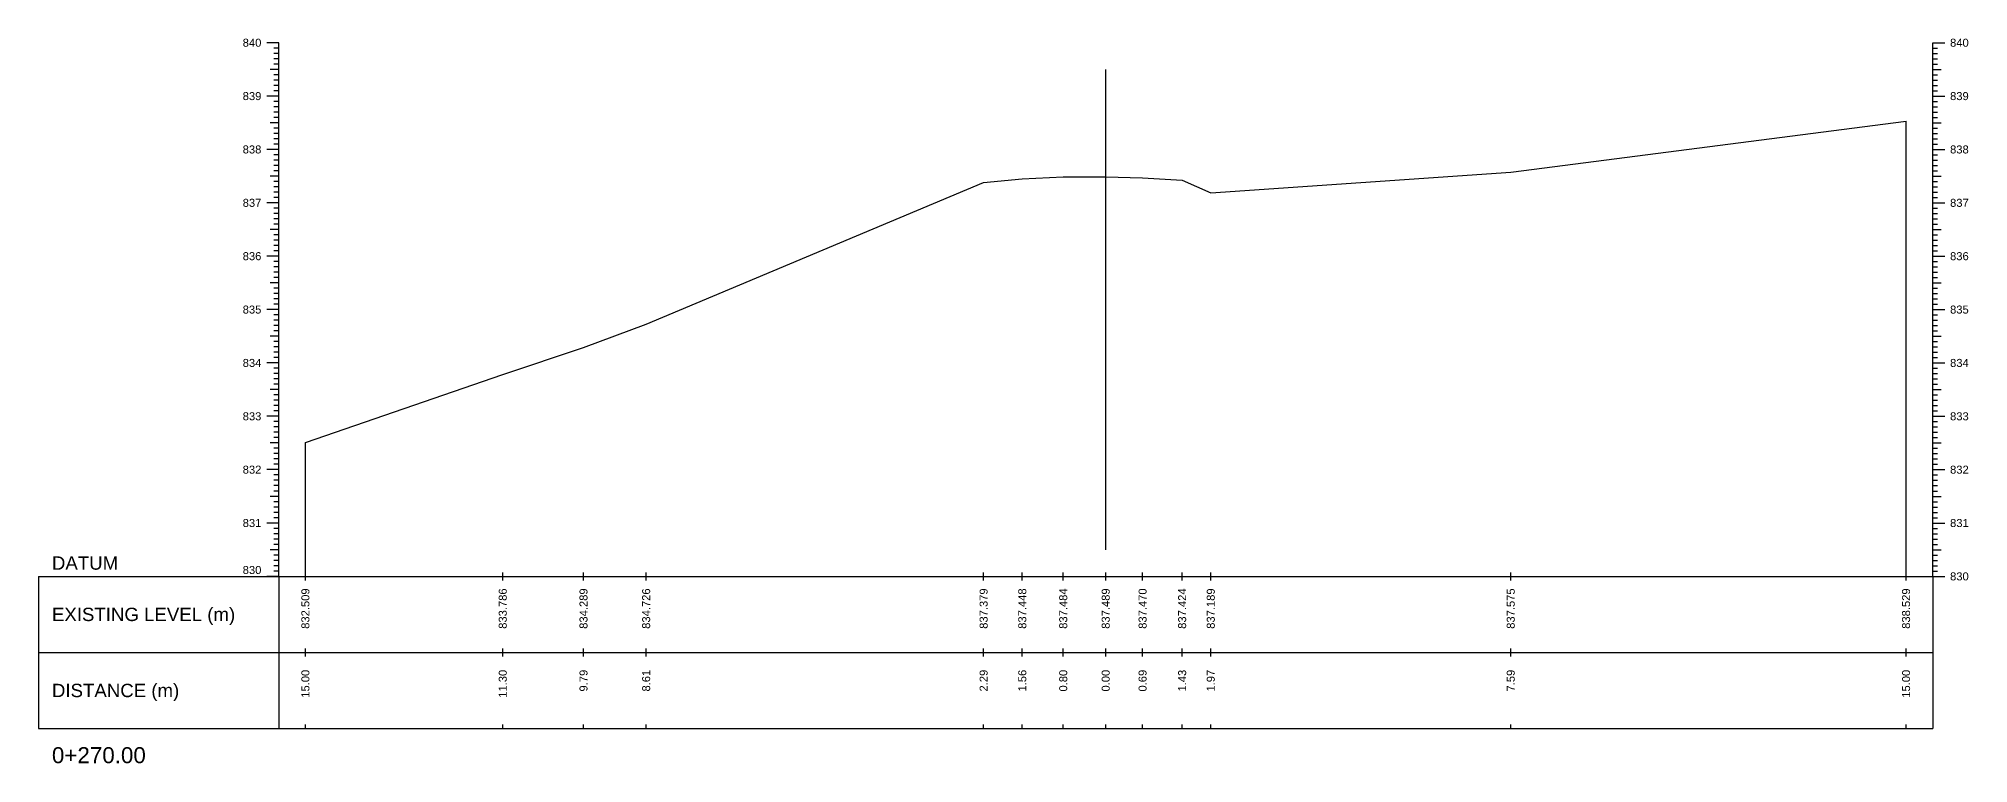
# Model space of a CAD drawing. Header units: millimetres. Extents: x 2757 to 35141, y 547 to 28513.
# Drawn here: x 30929.4 to 31291, y 26750.7 to 26886.6 of the extents above; entities that cross this region are included whole.
import ezdxf
from ezdxf.enums import TextEntityAlignment as Align

# ---------------------------------------------------------------- set-up
doc = ezdxf.new("R2010")
doc.units = ezdxf.units.MM
for name, color, linetype in [('CL', 4, 'Continuous'), ('CS_Drawing', 7, 'Continuous'), ('GL', 3, 'Continuous')]:
    doc.layers.add(name, color=color, linetype=linetype)
doc.styles.get("Standard").update_dxf_attribs({"font": 'arial.ttf'})

msp = doc.modelspace()

# ---------------------------------------------------------------- linework, layer by layer
at = {"layer": 'CL', "ltscale": 10}
msp.add_line((31129.35008, 26790.79126), (31129.35008, 26880.79126), dxfattribs=at)
at = {"layer": 'CS_Drawing'}
for p, q in [((30974.35008, 26885.79126), (30972.10008, 26885.79126)), ((30974.35008, 26885.79126), (30972.77508, 26885.79126)), ((30974.35008, 26885.79126), (30973.45008, 26885.79126)), ((30974.35008, 26884.79126), (30973.45008, 26884.79126)), ((30974.35008, 26785.79126), (30974.35008, 26885.79126)), ((31284.35008, 26885.79126), (31286.60008, 26885.79126)), ((31284.35008, 26885.79126), (31285.92508, 26885.79126)), ((31284.35008, 26885.79126), (31285.25008, 26885.79126)), ((31284.35008, 26785.79126), (31284.35008, 26885.79126)), ((31284.35008, 26884.79126), (31285.25008, 26884.79126)), ((30974.35008, 26880.79126), (30972.77508, 26880.79126)), ((30974.35008, 26883.79126), (30973.45008, 26883.79126)), ((30974.35008, 26882.79126), (30973.45008, 26882.79126)), ((30974.35008, 26881.79126), (30973.45008, 26881.79126)), ((30974.35008, 26880.79126), (30973.45008, 26880.79126)), ((31284.35008, 26883.79126), (31285.25008, 26883.79126)), ((31284.35008, 26882.79126), (31285.25008, 26882.79126)), ((31284.35008, 26881.79126), (31285.25008, 26881.79126)), ((31284.35008, 26880.79126), (31285.92508, 26880.79126)), ((31284.35008, 26880.79126), (31285.25008, 26880.79126)), ((30974.35008, 26879.79126), (30973.45008, 26879.79126)), ((30974.35008, 26878.79126), (30973.45008, 26878.79126)), ((30974.35008, 26877.79126), (30973.45008, 26877.79126)), ((30974.35008, 26876.79126), (30973.45008, 26876.79126)), ((31284.35008, 26879.79126), (31285.25008, 26879.79126)), ((31284.35008, 26878.79126), (31285.25008, 26878.79126)), ((31284.35008, 26877.79126), (31285.25008, 26877.79126)), ((31284.35008, 26876.79126), (31285.25008, 26876.79126)), ((30974.35008, 26875.79126), (30972.10008, 26875.79126)), ((30974.35008, 26875.79126), (30972.77508, 26875.79126)), ((30974.35008, 26875.79126), (30973.45008, 26875.79126)), ((30974.35008, 26874.79126), (30973.45008, 26874.79126)), ((30974.35008, 26873.79126), (30973.45008, 26873.79126)), ((31284.35008, 26875.79126), (31286.60008, 26875.79126)), ((31284.35008, 26875.79126), (31285.92508, 26875.79126)), ((31284.35008, 26875.79126), (31285.25008, 26875.79126)), ((31284.35008, 26874.79126), (31285.25008, 26874.79126)), ((31284.35008, 26873.79126), (31285.25008, 26873.79126)), ((30974.35008, 26870.79126), (30972.77508, 26870.79126)), ((30974.35008, 26872.79126), (30973.45008, 26872.79126)), ((30974.35008, 26871.79126), (30973.45008, 26871.79126)), ((30974.35008, 26870.79126), (30973.45008, 26870.79126)), ((30974.35008, 26869.79126), (30973.45008, 26869.79126)), ((31279.35008, 26785.79126), (31279.35008, 26871.08126)), ((31284.35008, 26872.79126), (31285.25008, 26872.79126)), ((31284.35008, 26871.79126), (31285.25008, 26871.79126)), ((31284.35008, 26870.79126), (31285.92508, 26870.79126)), ((31284.35008, 26870.79126), (31285.25008, 26870.79126)), ((31284.35008, 26869.79126), (31285.25008, 26869.79126)), ((30974.35008, 26868.79126), (30973.45008, 26868.79126)), ((30974.35008, 26867.79126), (30973.45008, 26867.79126)), ((30974.35008, 26866.79126), (30973.45008, 26866.79126)), ((31284.35008, 26868.79126), (31285.25008, 26868.79126)), ((31284.35008, 26867.79126), (31285.25008, 26867.79126)), ((31284.35008, 26866.79126), (31285.25008, 26866.79126)), ((30974.35008, 26865.79126), (30972.10008, 26865.79126)), ((30974.35008, 26865.79126), (30972.77508, 26865.79126)), ((30974.35008, 26865.79126), (30973.45008, 26865.79126)), ((30974.35008, 26864.79126), (30973.45008, 26864.79126)), ((30974.35008, 26863.79126), (30973.45008, 26863.79126)), ((30974.35008, 26862.79126), (30973.45008, 26862.79126)), ((31284.35008, 26865.79126), (31286.60008, 26865.79126)), ((31284.35008, 26865.79126), (31285.92508, 26865.79126)), ((31284.35008, 26865.79126), (31285.25008, 26865.79126)), ((31284.35008, 26864.79126), (31285.25008, 26864.79126)), ((31284.35008, 26863.79126), (31285.25008, 26863.79126)), ((31284.35008, 26862.79126), (31285.25008, 26862.79126)), ((30974.35008, 26860.79126), (30972.77508, 26860.79126)), ((30974.35008, 26861.79126), (30973.45008, 26861.79126)), ((30974.35008, 26860.79126), (30973.45008, 26860.79126)), ((30974.35008, 26859.79126), (30973.45008, 26859.79126)), ((30974.35008, 26858.79126), (30973.45008, 26858.79126)), ((31284.35008, 26861.79126), (31285.25008, 26861.79126)), ((31284.35008, 26860.79126), (31285.92508, 26860.79126)), ((31284.35008, 26860.79126), (31285.25008, 26860.79126)), ((31284.35008, 26859.79126), (31285.25008, 26859.79126)), ((31284.35008, 26858.79126), (31285.25008, 26858.79126)), ((30974.35008, 26855.79126), (30972.10008, 26855.79126)), ((30974.35008, 26855.79126), (30972.77508, 26855.79126)), ((30974.35008, 26857.79126), (30973.45008, 26857.79126)), ((30974.35008, 26856.79126), (30973.45008, 26856.79126)), ((30974.35008, 26855.79126), (30973.45008, 26855.79126)), ((31284.35008, 26857.79126), (31285.25008, 26857.79126)), ((31284.35008, 26856.79126), (31285.25008, 26856.79126)), ((31284.35008, 26855.79126), (31286.60008, 26855.79126)), ((31284.35008, 26855.79126), (31285.92508, 26855.79126)), ((31284.35008, 26855.79126), (31285.25008, 26855.79126)), ((30974.35008, 26854.79126), (30973.45008, 26854.79126)), ((30974.35008, 26853.79126), (30973.45008, 26853.79126)), ((30974.35008, 26852.79126), (30973.45008, 26852.79126)), ((30974.35008, 26851.79126), (30973.45008, 26851.79126)), ((31284.35008, 26854.79126), (31285.25008, 26854.79126)), ((31284.35008, 26853.79126), (31285.25008, 26853.79126)), ((31284.35008, 26852.79126), (31285.25008, 26852.79126)), ((31284.35008, 26851.79126), (31285.25008, 26851.79126)), ((30974.35008, 26850.79126), (30972.77508, 26850.79126)), ((30974.35008, 26850.79126), (30973.45008, 26850.79126)), ((30974.35008, 26849.79126), (30973.45008, 26849.79126)), ((30974.35008, 26848.79126), (30973.45008, 26848.79126)), ((31284.35008, 26850.79126), (31285.92508, 26850.79126)), ((31284.35008, 26850.79126), (31285.25008, 26850.79126)), ((31284.35008, 26849.79126), (31285.25008, 26849.79126)), ((31284.35008, 26848.79126), (31285.25008, 26848.79126)), ((30974.35008, 26845.79126), (30972.10008, 26845.79126)), ((30974.35008, 26845.79126), (30972.77508, 26845.79126)), ((30974.35008, 26847.79126), (30973.45008, 26847.79126)), ((30974.35008, 26846.79126), (30973.45008, 26846.79126)), ((30974.35008, 26845.79126), (30973.45008, 26845.79126)), ((30974.35008, 26844.79126), (30973.45008, 26844.79126)), ((31284.35008, 26847.79126), (31285.25008, 26847.79126)), ((31284.35008, 26846.79126), (31285.25008, 26846.79126)), ((31284.35008, 26845.79126), (31286.60008, 26845.79126)), ((31284.35008, 26845.79126), (31285.92508, 26845.79126)), ((31284.35008, 26845.79126), (31285.25008, 26845.79126)), ((31284.35008, 26844.79126), (31285.25008, 26844.79126)), ((30974.35008, 26840.79126), (30972.77508, 26840.79126)), ((30974.35008, 26843.79126), (30973.45008, 26843.79126)), ((30974.35008, 26842.79126), (30973.45008, 26842.79126)), ((30974.35008, 26841.79126), (30973.45008, 26841.79126)), ((30974.35008, 26840.79126), (30973.45008, 26840.79126)), ((31284.35008, 26843.79126), (31285.25008, 26843.79126)), ((31284.35008, 26842.79126), (31285.25008, 26842.79126)), ((31284.35008, 26841.79126), (31285.25008, 26841.79126)), ((31284.35008, 26840.79126), (31285.92508, 26840.79126)), ((31284.35008, 26840.79126), (31285.25008, 26840.79126)), ((30974.35008, 26839.79126), (30973.45008, 26839.79126)), ((30974.35008, 26838.79126), (30973.45008, 26838.79126)), ((30974.35008, 26837.79126), (30973.45008, 26837.79126)), ((31284.35008, 26839.79126), (31285.25008, 26839.79126)), ((31284.35008, 26838.79126), (31285.25008, 26838.79126)), ((31284.35008, 26837.79126), (31285.25008, 26837.79126)), ((30974.35008, 26835.79126), (30972.10008, 26835.79126)), ((30974.35008, 26835.79126), (30972.77508, 26835.79126)), ((30974.35008, 26836.79126), (30973.45008, 26836.79126)), ((30974.35008, 26835.79126), (30973.45008, 26835.79126)), ((30974.35008, 26834.79126), (30973.45008, 26834.79126)), ((30974.35008, 26833.79126), (30973.45008, 26833.79126)), ((31284.35008, 26836.79126), (31285.25008, 26836.79126)), ((31284.35008, 26835.79126), (31286.60008, 26835.79126)), ((31284.35008, 26835.79126), (31285.92508, 26835.79126)), ((31284.35008, 26835.79126), (31285.25008, 26835.79126)), ((31284.35008, 26834.79126), (31285.25008, 26834.79126)), ((31284.35008, 26833.79126), (31285.25008, 26833.79126)), ((30974.35008, 26830.79126), (30972.77508, 26830.79126)), ((30974.35008, 26832.79126), (30973.45008, 26832.79126)), ((30974.35008, 26831.79126), (30973.45008, 26831.79126)), ((30974.35008, 26830.79126), (30973.45008, 26830.79126)), ((30974.35008, 26829.79126), (30973.45008, 26829.79126)), ((31284.35008, 26832.79126), (31285.25008, 26832.79126)), ((31284.35008, 26831.79126), (31285.25008, 26831.79126)), ((31284.35008, 26830.79126), (31285.92508, 26830.79126)), ((31284.35008, 26830.79126), (31285.25008, 26830.79126)), ((31284.35008, 26829.79126), (31285.25008, 26829.79126)), ((30974.35008, 26828.79126), (30973.45008, 26828.79126)), ((30974.35008, 26827.79126), (30973.45008, 26827.79126)), ((30974.35008, 26826.79126), (30973.45008, 26826.79126)), ((31284.35008, 26828.79126), (31285.25008, 26828.79126)), ((31284.35008, 26827.79126), (31285.25008, 26827.79126)), ((31284.35008, 26826.79126), (31285.25008, 26826.79126)), ((30974.35008, 26825.79126), (30972.10008, 26825.79126)), ((30974.35008, 26825.79126), (30972.77508, 26825.79126)), ((30974.35008, 26825.79126), (30973.45008, 26825.79126)), ((30974.35008, 26824.79126), (30973.45008, 26824.79126)), ((30974.35008, 26823.79126), (30973.45008, 26823.79126)), ((30974.35008, 26822.79126), (30973.45008, 26822.79126)), ((31284.35008, 26825.79126), (31286.60008, 26825.79126)), ((31284.35008, 26825.79126), (31285.92508, 26825.79126)), ((31284.35008, 26825.79126), (31285.25008, 26825.79126)), ((31284.35008, 26824.79126), (31285.25008, 26824.79126)), ((31284.35008, 26823.79126), (31285.25008, 26823.79126)), ((31284.35008, 26822.79126), (31285.25008, 26822.79126)), ((30974.35008, 26820.79126), (30972.77508, 26820.79126)), ((30974.35008, 26821.79126), (30973.45008, 26821.79126)), ((30974.35008, 26820.79126), (30973.45008, 26820.79126)), ((30974.35008, 26819.79126), (30973.45008, 26819.79126)), ((31284.35008, 26821.79126), (31285.25008, 26821.79126)), ((31284.35008, 26820.79126), (31285.92508, 26820.79126)), ((31284.35008, 26820.79126), (31285.25008, 26820.79126)), ((31284.35008, 26819.79126), (31285.25008, 26819.79126)), ((30974.35008, 26815.79126), (30972.10008, 26815.79126)), ((30974.35008, 26815.79126), (30972.77508, 26815.79126)), ((30974.35008, 26818.79126), (30973.45008, 26818.79126)), ((30974.35008, 26817.79126), (30973.45008, 26817.79126)), ((30974.35008, 26816.79126), (30973.45008, 26816.79126)), ((30974.35008, 26815.79126), (30973.45008, 26815.79126)), ((31284.35008, 26818.79126), (31285.25008, 26818.79126)), ((31284.35008, 26817.79126), (31285.25008, 26817.79126)), ((31284.35008, 26816.79126), (31285.25008, 26816.79126)), ((31284.35008, 26815.79126), (31286.60008, 26815.79126)), ((31284.35008, 26815.79126), (31285.92508, 26815.79126)), ((31284.35008, 26815.79126), (31285.25008, 26815.79126)), ((30974.35008, 26814.79126), (30973.45008, 26814.79126)), ((30974.35008, 26813.79126), (30973.45008, 26813.79126)), ((30974.35008, 26812.79126), (30973.45008, 26812.79126)), ((30974.35008, 26811.79126), (30973.45008, 26811.79126)), ((31284.35008, 26814.79126), (31285.25008, 26814.79126)), ((31284.35008, 26813.79126), (31285.25008, 26813.79126)), ((31284.35008, 26812.79126), (31285.25008, 26812.79126)), ((31284.35008, 26811.79126), (31285.25008, 26811.79126)), ((30974.35008, 26810.79126), (30972.77508, 26810.79126)), ((30974.35008, 26810.79126), (30973.45008, 26810.79126)), ((30974.35008, 26809.79126), (30973.45008, 26809.79126)), ((30974.35008, 26808.79126), (30973.45008, 26808.79126)), ((30979.35008, 26785.79126), (30979.35008, 26810.88126)), ((31284.35008, 26810.79126), (31285.92508, 26810.79126)), ((31284.35008, 26810.79126), (31285.25008, 26810.79126)), ((31284.35008, 26809.79126), (31285.25008, 26809.79126)), ((31284.35008, 26808.79126), (31285.25008, 26808.79126)), ((30974.35008, 26805.79126), (30972.10008, 26805.79126)), ((30974.35008, 26805.79126), (30972.77508, 26805.79126)), ((30974.35008, 26807.79126), (30973.45008, 26807.79126)), ((30974.35008, 26806.79126), (30973.45008, 26806.79126)), ((30974.35008, 26805.79126), (30973.45008, 26805.79126)), ((30974.35008, 26804.79126), (30973.45008, 26804.79126)), ((31284.35008, 26807.79126), (31285.25008, 26807.79126)), ((31284.35008, 26806.79126), (31285.25008, 26806.79126)), ((31284.35008, 26805.79126), (31286.60008, 26805.79126)), ((31284.35008, 26805.79126), (31285.92508, 26805.79126)), ((31284.35008, 26805.79126), (31285.25008, 26805.79126)), ((31284.35008, 26804.79126), (31285.25008, 26804.79126)), ((30974.35008, 26803.79126), (30973.45008, 26803.79126)), ((30974.35008, 26802.79126), (30973.45008, 26802.79126)), ((30974.35008, 26801.79126), (30973.45008, 26801.79126)), ((31284.35008, 26803.79126), (31285.25008, 26803.79126)), ((31284.35008, 26802.79126), (31285.25008, 26802.79126)), ((31284.35008, 26801.79126), (31285.25008, 26801.79126)), ((30974.35008, 26800.79126), (30972.77508, 26800.79126)), ((30974.35008, 26800.79126), (30973.45008, 26800.79126)), ((30974.35008, 26799.79126), (30973.45008, 26799.79126)), ((30974.35008, 26798.79126), (30973.45008, 26798.79126)), ((30974.35008, 26797.79126), (30973.45008, 26797.79126)), ((31284.35008, 26800.79126), (31285.92508, 26800.79126)), ((31284.35008, 26800.79126), (31285.25008, 26800.79126)), ((31284.35008, 26799.79126), (31285.25008, 26799.79126)), ((31284.35008, 26798.79126), (31285.25008, 26798.79126)), ((31284.35008, 26797.79126), (31285.25008, 26797.79126)), ((30974.35008, 26795.79126), (30972.10008, 26795.79126)), ((30974.35008, 26795.79126), (30972.77508, 26795.79126)), ((30974.35008, 26796.79126), (30973.45008, 26796.79126)), ((30974.35008, 26795.79126), (30973.45008, 26795.79126)), ((30974.35008, 26794.79126), (30973.45008, 26794.79126)), ((30974.35008, 26793.79126), (30973.45008, 26793.79126)), ((31284.35008, 26796.79126), (31285.25008, 26796.79126)), ((31284.35008, 26795.79126), (31286.60008, 26795.79126)), ((31284.35008, 26795.79126), (31285.92508, 26795.79126)), ((31284.35008, 26795.79126), (31285.25008, 26795.79126)), ((31284.35008, 26794.79126), (31285.25008, 26794.79126)), ((31284.35008, 26793.79126), (31285.25008, 26793.79126)), ((30974.35008, 26790.79126), (30972.77508, 26790.79126)), ((30974.35008, 26792.79126), (30973.45008, 26792.79126)), ((30974.35008, 26791.79126), (30973.45008, 26791.79126)), ((30974.35008, 26790.79126), (30973.45008, 26790.79126)), ((31284.35008, 26792.79126), (31285.25008, 26792.79126)), ((31284.35008, 26791.79126), (31285.25008, 26791.79126)), ((31284.35008, 26790.79126), (31285.92508, 26790.79126)), ((31284.35008, 26790.79126), (31285.25008, 26790.79126)), ((30974.35008, 26789.79126), (30973.45008, 26789.79126)), ((30974.35008, 26788.79126), (30973.45008, 26788.79126)), ((30974.35008, 26787.79126), (30973.45008, 26787.79126)), ((30974.35008, 26786.79126), (30973.45008, 26786.79126)), ((30979.35008, 26785.04126), (30979.35008, 26786.54126)), ((31016.34078, 26785.04126), (31016.34078, 26786.54126)), ((31031.4763, 26785.04126), (31031.4763, 26786.54126)), ((31043.22065, 26785.04126), (31043.22065, 26786.54126)), ((31106.46735, 26785.04126), (31106.46735, 26786.54126)), ((31113.71446, 26785.04126), (31113.71446, 26786.54126)), ((31121.38575, 26785.04126), (31121.38575, 26786.54126)), ((31129.34683, 26785.04126), (31129.34683, 26786.54126)), ((31136.25767, 26785.04126), (31136.25767, 26786.54126)), ((31143.67577, 26785.04126), (31143.67577, 26786.54126)), ((31149.03995, 26785.04126), (31149.03995, 26786.54126)), ((31205.2589, 26785.04126), (31205.2589, 26786.54126)), ((31279.35008, 26785.04126), (31279.35008, 26786.54126)), ((31284.35008, 26789.79126), (31285.25008, 26789.79126)), ((31284.35008, 26788.79126), (31285.25008, 26788.79126)), ((31284.35008, 26787.79126), (31285.25008, 26787.79126)), ((31284.35008, 26786.79126), (31285.25008, 26786.79126)), ((30929.35008, 26785.79126), (30974.35008, 26785.79126)), ((30929.35008, 26785.79126), (30929.35008, 26757.29126)), ((30974.35008, 26785.79126), (30972.10008, 26785.79126)), ((30974.35008, 26785.79126), (30972.77508, 26785.79126)), ((30974.35008, 26785.79126), (30973.45008, 26785.79126)), ((30974.35008, 26785.79126), (31284.35008, 26785.79126)), ((30974.35008, 26785.79126), (30974.35008, 26757.29126)), ((31284.35008, 26785.79126), (31286.60008, 26785.79126)), ((31284.35008, 26785.79126), (31285.92508, 26785.79126)), ((31284.35008, 26785.79126), (31285.25008, 26785.79126)), ((31284.35008, 26785.79126), (31284.35008, 26757.29126)), ((30979.35008, 26770.79126), (30979.35008, 26772.29126)), ((31016.34078, 26770.79126), (31016.34078, 26772.29126)), ((31031.4763, 26770.79126), (31031.4763, 26772.29126)), ((31043.22065, 26770.79126), (31043.22065, 26772.29126)), ((31106.46735, 26770.79126), (31106.46735, 26772.29126)), ((31113.71446, 26770.79126), (31113.71446, 26772.29126)), ((31121.38575, 26770.79126), (31121.38575, 26772.29126)), ((31129.34683, 26770.79126), (31129.34683, 26772.29126)), ((31136.25767, 26770.79126), (31136.25767, 26772.29126)), ((31143.67577, 26770.79126), (31143.67577, 26772.29126)), ((31149.03995, 26770.79126), (31149.03995, 26772.29126)), ((31205.2589, 26770.79126), (31205.2589, 26772.29126)), ((31279.35008, 26770.79126), (31279.35008, 26772.29126)), ((30929.35008, 26771.54126), (30974.35008, 26771.54126)), ((30974.35008, 26771.54126), (31284.35008, 26771.54126)), ((30974.35008, 26771.54126), (31284.35008, 26771.54126)), ((30979.35008, 26757.29126), (30979.35008, 26758.04126)), ((31016.34078, 26757.29126), (31016.34078, 26758.04126)), ((31031.4763, 26757.29126), (31031.4763, 26758.04126)), ((31043.22065, 26757.29126), (31043.22065, 26758.04126)), ((31106.46735, 26757.29126), (31106.46735, 26758.04126)), ((31113.71446, 26757.29126), (31113.71446, 26758.04126)), ((31121.38575, 26757.29126), (31121.38575, 26758.04126)), ((31129.34683, 26757.29126), (31129.34683, 26758.04126)), ((31136.25767, 26757.29126), (31136.25767, 26758.04126)), ((31143.67577, 26757.29126), (31143.67577, 26758.04126)), ((31149.03995, 26757.29126), (31149.03995, 26758.04126)), ((31205.2589, 26757.29126), (31205.2589, 26758.04126)), ((31279.35008, 26757.29126), (31279.35008, 26758.04126)), ((30929.35008, 26757.29126), (30974.35008, 26757.29126)), ((30974.35008, 26757.29126), (31284.35008, 26757.29126))]:
    msp.add_line(p, q, dxfattribs=at)
at = {"layer": 'GL'}
msp.add_lwpolyline([(30979.35008, 26810.88126), (31016.34078, 26823.65126), (31031.4763, 26828.68126), (31043.22065, 26833.05126), (31106.46735, 26859.58126), (31113.71446, 26860.27126), (31121.38575, 26860.63126), (31129.34683, 26860.68126), (31136.25767, 26860.49126), (31143.67577, 26860.03126), (31149.03995, 26857.68126), (31205.2589, 26861.54126), (31279.35008, 26871.08126)], dxfattribs=at)

# ---------------------------------------------------------------- texts
at = {"layer": 'CS_Drawing'}
for s, p in [('840', (30971.10008, 26885.79126)), ('839', (30971.10008, 26875.79126)), ('838', (30971.10008, 26865.79126)), ('837', (30971.10008, 26855.79126)), ('836', (30971.10008, 26845.79126)), ('835', (30971.10008, 26835.79126)), ('834', (30971.10008, 26825.79126)), ('833', (30971.10008, 26815.79126)), ('832', (30971.10008, 26805.79126)), ('831', (30971.10008, 26795.79126))]:
    msp.add_text(s, height=1.5, dxfattribs=at).set_placement(p, align=Align.MIDDLE_RIGHT)
for s, height, p in [('840', 1.5, (31287.60008, 26885.79126)), ('839', 1.5, (31287.60008, 26875.79126)), ('838', 1.5, (31287.60008, 26865.79126)), ('837', 1.5, (31287.60008, 26855.79126)), ('836', 1.5, (31287.60008, 26845.79126)), ('835', 1.5, (31287.60008, 26835.79126)), ('834', 1.5, (31287.60008, 26825.79126)), ('833', 1.5, (31287.60008, 26815.79126)), ('832', 1.5, (31287.60008, 26805.79126)), ('831', 1.5, (31287.60008, 26795.79126)), ('DATUM', 2.5, (30931.85008, 26788.29126)), ('830', 1.5, (31287.60008, 26785.79126)), ('830', 1.5, (31287.60008, 26785.79126)), ('EXISTING LEVEL (m)', 2.5, (30931.85008, 26778.66626)), ('DISTANCE (m)', 2.5, (30931.85008, 26764.41626)), ('0+270.00', 3, (30931.85008, 26752.29126))]:
    msp.add_text(s, height=height, dxfattribs=at).set_placement(p, align=Align.MIDDLE_LEFT)
msp.add_text('830', height=1.5, dxfattribs=at).set_placement((30971.10008, 26786.24126), align=Align.RIGHT)
for s, p in [('832.509', (30979.35008, 26783.54126)), ('833.786', (31016.34078, 26783.54126)), ('834.289', (31031.4763, 26783.54126)), ('834.726', (31043.22065, 26783.54126)), ('837.379', (31106.46735, 26783.54126)), ('837.448', (31113.71446, 26783.54126)), ('837.484', (31121.38575, 26783.54126)), ('837.489', (31129.34683, 26783.54126)), ('837.470', (31136.25767, 26783.54126)), ('837.424', (31143.67577, 26783.54126)), ('837.189', (31149.03995, 26783.54126)), ('837.575', (31205.2589, 26783.54126)), ('838.529', (31279.35008, 26783.54126)), ('15.00', (30979.35008, 26768.29126)), ('11.30', (31016.34078, 26768.29126)), ('9.79', (31031.4763, 26768.29126)), ('8.61', (31043.22065, 26768.29126)), ('2.29', (31106.46735, 26768.29126)), ('1.56', (31113.71446, 26768.29126)), ('0.80', (31121.38575, 26768.29126)), ('0.00', (31129.34683, 26768.29126)), ('0.69', (31136.25767, 26768.29126)), ('1.43', (31143.67577, 26768.29126)), ('1.97', (31149.03995, 26768.29126)), ('7.59', (31205.2589, 26768.29126)), ('15.00', (31279.35008, 26768.29126))]:
    msp.add_text(s, height=1.5, rotation=90, dxfattribs=at).set_placement(p, align=Align.MIDDLE_RIGHT)

doc.saveas('drawing.dxf')
